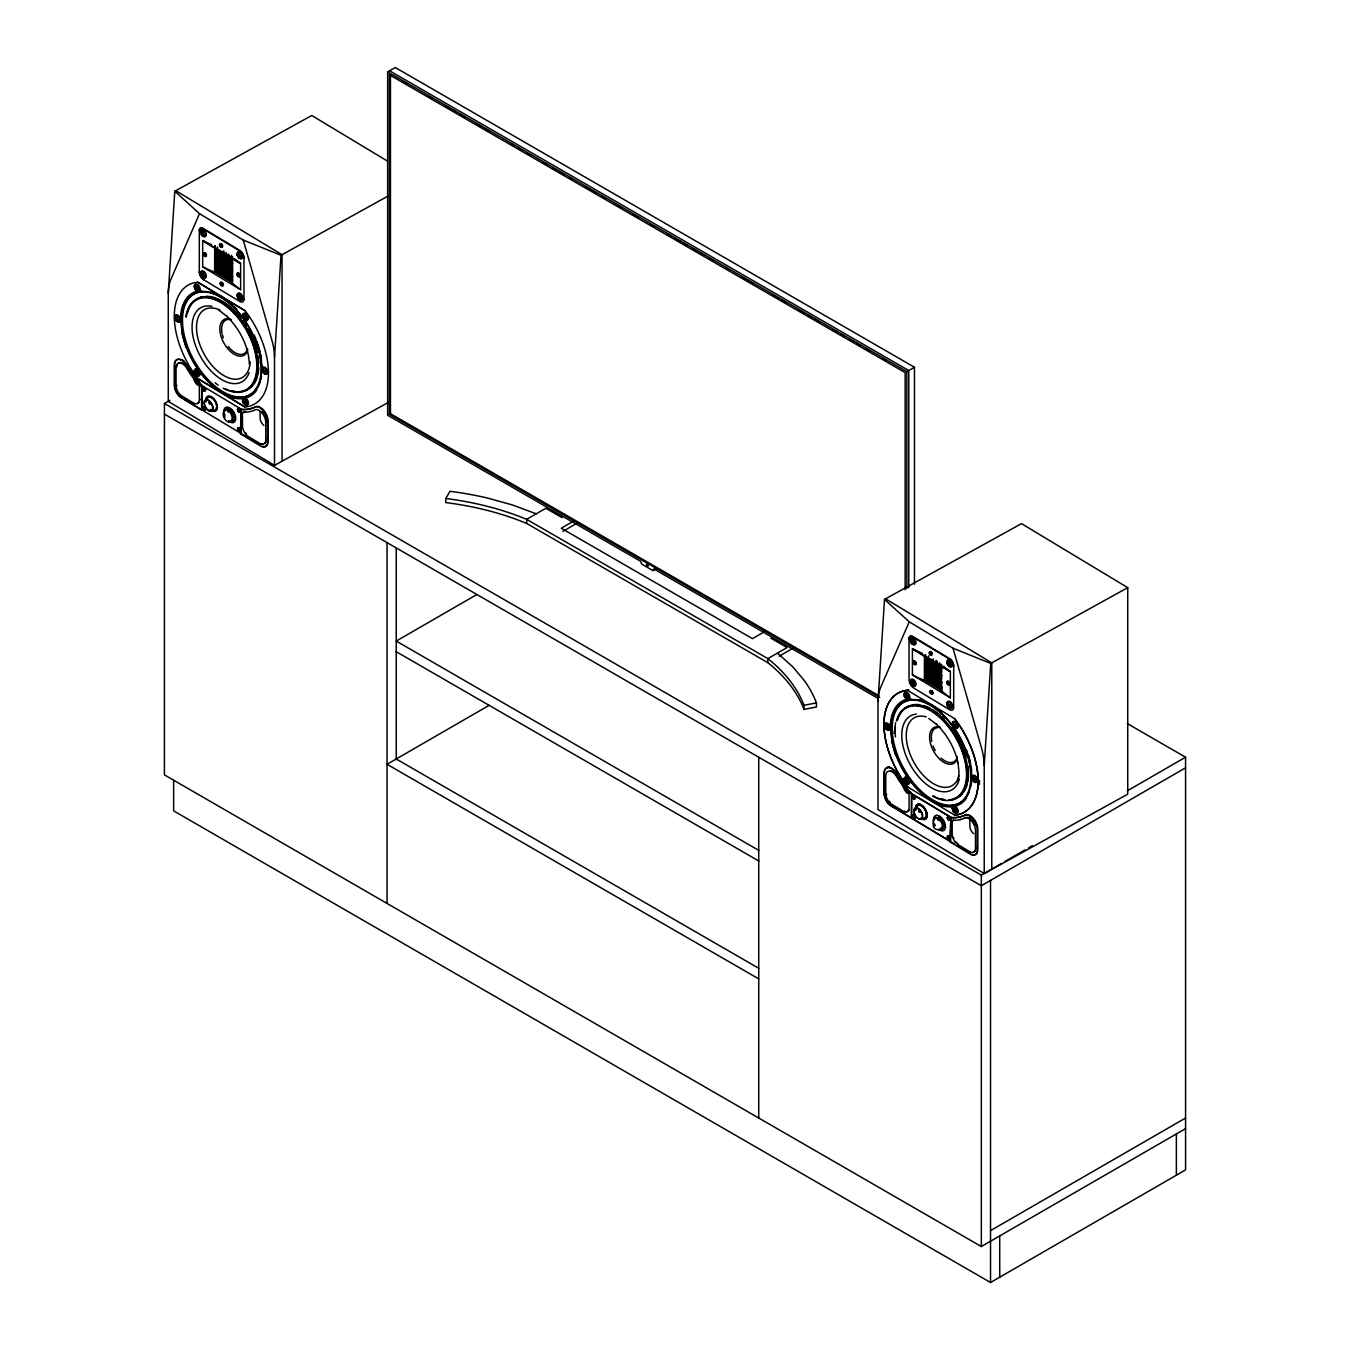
<?xml version="1.0" encoding="UTF-8"?>
<svg xmlns="http://www.w3.org/2000/svg" width="1350" height="1350" viewBox="0 0 1350 1350"><rect width="100%" height="100%" fill="white"/><g stroke="black" fill="none" stroke-linecap="round" stroke-linejoin="round"><path stroke-width="1.5" d="M220.809 284.698L222.463 284.833L220.489 284.124M221.13 285.221L222.362 285.171M239.574 428.777L239.929 430.228L238.545 429.806M930.538 692.837L932.108 693.326L931.348 691.875M930.859 693.377L932.108 693.326M948.274 837.962L949.32 838.536M176.31 319.764A3.797 2.143 61.1 0 1 175.5 317.976L175.686 317.081C174.234 317.756 176.023 321.469 177.339 320.726L177.525 319.309L176.512 319.882M237.313 254.694L238.224 255.386L238.393 253.547L239.709 253.446L238.899 255.673L241.194 255.673L240.637 256.871L239.001 256.534L240.199 257.614L238.866 257.698L237.414 255.521L237.954 254.289L239.254 254.846L239.068 253.176M887.355 726.756L888.654 727.785L886.359 727.312L887.355 726.756L886.916 724.849L886.714 726.249C883.507 724.612 885.026 728.916 887.068 728.882L885.752 728.747M949.252 666.124C946.755 663.542 946.823 663.373 948.797 661.331L951.024 664.656L948.729 664.673L949.252 666.124L949.438 661.601M195.041 286.082C196.526 284.192 193.084 290.132 198.079 287.314L198.399 288.191L196.273 288.849L197.927 290.014L197.269 288.276L196.239 288.849M195.615 286.116L195.936 287.955L197.741 288.562M195.041 370.913C196.914 368.904 192.628 375.553 196.695 373.14L197.927 374.827M195.615 370.862L195.936 372.769L198.399 373.005L198.079 372.144L195.345 372.836M238.157 297.017L238.528 294.722L239.186 296.477C235.558 297.118 239.034 298.991 241.211 297.202L240.891 296.325L238.714 297L238.427 295.043L239.743 296.426M262.727 369.208C264.296 367.132 260.719 373.224 265.748 370.373L266.085 371.233L263.942 371.891L265.596 373.056L264.954 371.317L263.925 371.891M263.301 369.174L263.604 370.997L265.41 371.604M906.019 693.816L905.664 696.111L906.677 695.554C904.129 691.538 903.589 699.486 907.656 698.169L906.998 696.431L905.968 696.988L906.981 698.541M906.002 781.819L908.128 781.161L906.677 780.384C905.462 775.626 902.745 784.063 906.424 781.296L907.656 782.983M907.47 781.532L905.664 780.924L906.019 778.646M948.223 706.067C950.451 709.155 948.308 706.337 949.809 705.442L950.467 707.197L949.236 705.493L947.447 705.983L948.257 702.877M948.442 705.139L950.619 704.481L950.94 705.358L948.459 705.122L948.814 702.827M973.131 776.908L973.789 778.646C970.549 781.701 973.367 773.786 974.346 778.612L975.814 779.389C972.422 780.148 975.696 782.747 972.489 780.047M975.139 779.76L973.333 779.153L973.688 776.874M910.98 682.29A3.814 2.16 61.1 0 0 911.807 684.079L913.022 683.572L912.161 685.378L912.009 684.163L913.646 684.939L914.406 683.859L912.111 683.421L912.634 680.923L911.436 682.898L910.491 681.733L912.448 682.358L911.436 682.931M215.308 246.578L215.528 251.438L231.896 261.006L215.814 250.273M215.848 253.108L216.219 257.884L232.116 267.469L215.646 258.289L215.409 253.294L231.964 263.79M215.848 259.858L216.219 264.651L232.116 274.219L215.646 265.039L215.409 260.044L231.964 270.54M232.588 280.733L231.474 281.323L215.595 271.755L215.241 266.912L231.964 277.307M924.902 661.821L941.625 671.591M924.902 668.571L941.625 678.358M924.902 675.337L941.625 685.108M388.598 402.283L274.506 465.396L168.261 401.372L168.261 293.254L174.791 191.244L311.766 115.476L387.399 161.055M274.506 465.396L274.506 357.261L281.019 255.268L388.598 195.767M877.989 701.392L884.52 599.4L1021.494 523.631L1127.739 587.655L1127.739 794.171L984.234 873.534L877.989 809.528L877.989 701.392A53.308 30.105 61.1 0 1 880.723 687.234L909.242 621.827L884.52 599.4M984.234 873.534L984.234 765.416L990.748 663.424L1127.739 587.655M201.42 273.206L203.107 276.868C201.791 277.611 199.935 273.915 201.42 273.206L202.382 275.265L204.677 275.704L202.348 275.282M202.432 277.239L202.281 276.007L204.002 276.075M912.161 685.378L910.491 681.733M933.356 822.369L934.284 819.028L935.82 818.117A6.092 3.054 56 0 1 940.123 820.716C948.173 829.676 931.044 834.266 933.356 822.369A7.223 4.084 61.1 0 1 937.305 817.476A7.223 4.084 61.1 0 1 943.161 826.301A7.223 4.084 61.1 0 1 938.183 829.71M178.166 320.709L178.926 319.629L178.166 320.709L176.529 319.899L176.664 321.098M888.654 727.785L887.996 728.139M201.572 233.921L202.23 235.626L203.243 233.938L204.508 235.119L202.23 234.529L202.601 233.364C199.631 235.339 201.859 229.466 200.694 232.622M239.929 410.181L238.866 409.387L239.625 410.366M912.111 642.009L914.406 642.6C911.773 643.798 912.87 640.204 911.233 639.681C909.664 640.339 911.301 644.136 912.634 643.393L912.971 642.094L914.237 643.258L911.959 642.667L911.959 643.764M949.607 838.958A1.772 0.996 61.1 0 1 948.409 837.877L947.953 836.882M894.206 733.337L895.59 722.672M957.994 781.009L959.023 772.386L957.994 762.531M202.669 274.185L202.905 272.767L201.707 274.776L200.779 273.628M203.918 276.801L204.677 275.704M910.389 682.442L911.149 681.362M911.52 684.889L912.364 683.083L911.064 682.071M912.448 682.358L912.634 680.923M913.106 682.864L913.292 681.413M176.023 320.591L176.884 318.802M175.854 319.376L177.626 318.617L177.188 316.693L176.631 319.174L178.268 320.001M949.354 818.505L948.308 817.459L949.674 818.336M215.848 266.625L216.287 271.434M886.359 727.312L887.558 725.355M203.833 235.474L204.508 235.119M238.275 429.3L239.558 429.216M949.354 838.553L948.679 836.865M201.707 274.742L202.905 272.767M204.002 234.832L202.399 233.854L203.107 231.407L201.741 233.28L200.846 231.913M910.406 640.71L911.233 639.681M911.334 643.191L912.33 641.503L911.064 640.339M912.499 640.862L912.836 639.546L913.478 640.136L911.469 641.419L910.575 640.052M221.451 283.905L220.776 283.281L221.788 284.209M238.579 430.194L238.461 428.861M239.288 428.507L239.051 429.418M930.504 691.436L931.365 691.369M948.594 838.603L948.173 837.27M175.044 317.503L175.956 318.651L177.188 316.693M885.684 726.789L886.916 724.849M949.438 838.249L949.303 836.933A1.772 0.996 61.1 0 1 949.118 839.43A1.772 0.996 61.1 0 1 947.278 837.067A1.772 0.996 61.1 0 1 949.252 836.848A1.772 0.996 61.1 0 1 949.252 839.362A1.772 0.996 61.1 0 1 947.396 837A1.772 0.996 61.1 0 1 949.118 836.916M931.838 693.174L930.42 691.774M930.538 692.229L930.504 692.196A2.008 1.131 61.1 0 1 930.319 691.791L930.842 691.892M201.757 233.246L203.107 231.407M911.486 641.402L912.836 639.546M930.639 692.331L931.702 691.673M174.791 191.244L199.513 213.688L170.994 279.096A53.308 30.105 61.1 0 0 168.261 293.254M177.829 317.199L175.956 318.668M232.301 420.407L232.74 419.445M942.03 828.562L942.469 827.584M221.434 284.04L222.109 285.019M648 565.819L647.258 566.274L647.798 564.857M777.465 653.079L792.804 666.849L804.448 680.771A230.648 133.161 0 0 1 816.463 702.894L816.463 706.978L804.026 709.391C796.821 690.711 783.405 675.067 767.88 662.698L526.652 523.429C500.85 512.679 473.462 506.132 445.787 502.554L445.787 498.471L449.955 491.299A230.648 133.161 0 0 1 488.278 498.234L512.376 504.951L536.237 513.81M941.625 669.161L924.902 658.851M941.625 675.911L924.902 665.533M941.625 682.678L924.902 672.283M941.625 689.428L924.902 679.033M221.096 272.447L218.852 272.97L219.847 271.704L221.096 272.447L220.101 273.729L223.611 273.949L222.598 275.231L224.859 274.708L226.108 275.468L225.096 276.733L228.606 276.969L227.593 278.252L229.854 277.729L229.854 256.686M223.611 273.949L221.349 274.489L222.345 273.206M226.108 252.315L226.108 275.468L223.847 275.991L224.859 274.708M228.606 253.817L228.606 276.969L226.344 277.493L227.357 276.21L227.357 255.167M229.854 277.729L228.842 278.994L228.842 255.859M231.103 278.471L230.091 279.754L230.091 256.601M933.576 660.994L933.576 684.129L934.588 682.864L932.091 681.345L929.829 681.885L930.842 680.602L929.576 679.843L927.332 680.366L928.327 679.101L927.079 678.341L926.016 679.59L928.327 679.101M930.842 680.602L928.581 681.126L929.576 679.843M933.339 658.952L933.339 682.104L931.078 682.627L932.091 681.345L932.091 660.302M934.588 661.821L934.588 682.864L932.327 683.387L933.339 682.104M935.837 683.606L934.824 684.889L934.824 661.736M938.334 685.125L937.322 686.391L937.322 661.146M941.068 665.499L941.068 688.652L942.081 687.386L938.571 687.15L939.583 685.867M942.081 687.386L939.819 687.909L940.832 686.627M914.591 798.137L913.511 796.196L913.106 797.445M204.863 388.969C201.623 389.407 206.061 389.728 203.546 388.581M204.863 408.173L203.344 408.797L204.643 407.784M913.191 797.411L914.389 796.719M913.106 816.666C914.591 815.046 914.389 818.724 914.254 816.514M243.067 317.587L246.054 315.9L245.582 317.25L243.523 318.431L243.067 317.604L246.054 315.9M243.54 318.414L246.51 318.904L245.582 317.25L246.51 316.727M246.51 401.541L243.523 403.245L244.654 401.524L243.726 399.87L244.198 402.874L246.51 403.734L246.054 400.714L244.114 401.794L243.54 400.039M243.54 403.245L246.51 403.734M955.327 725.406C950.856 727.616 953.589 724.68 955.783 724.039L956.256 724.866C954.653 731.092 950.687 721.001 954.551 724.731M953.269 726.57L954.855 725.676M952.813 810.574L955.783 808.869L955.327 810.219L953.252 811.401L952.796 810.574L955.783 808.869M953.269 811.401L954.855 810.489L955.783 812.143L956.256 809.696M245.531 317.267L244.198 318.06L243.54 315.225M245.379 319.545L245.059 317.537L246.51 318.904M203.259 388.395L204.221 388.834L203.782 388.058M204.069 409.252L203.479 407.481M245.379 404.376L244.586 402.637L245.531 402.081M913.241 816.581L913.275 815.94M956.256 811.873L954.653 812.092L952.796 808.38L954.028 809.848L953.927 807.739L954.855 809.392M955.108 812.514L954.315 810.793L955.26 810.236M877.736 698.203L653.873 568.958L652.928 570.561L641.587 564.013L640.642 561.313L387.652 415.26L387.652 71.888L395.246 67.5L914.456 367.267L914.456 584.229M879.626 697.342L389.391 414.298L389.391 74.824L390.454 74.216L390.454 413.691L878.867 695.672M1185.57 1128.634L981.332 1246.539L164.43 774.9L164.43 403.481L169.914 400.326M204.863 389.998L204.441 389.222M203.512 408.426L203.546 407.784M204.863 409.202L204.441 408.426M243.067 402.418L246.054 400.714M239.051 410.991L240.013 410.586M389.391 414.298L390.454 413.691M573.21 521.336L561.246 528.238L752.456 638.651L764.421 631.733M562.95 531.343L576.619 523.446M476.432 594.776L396.225 641.081L758.818 850.416M387.652 71.888L906.862 371.638L914.456 367.267M652.928 570.561L655.779 568.941L654.817 569.464M489.189 705.308L387.045 764.286L758.734 978.885M779.22 656.151L793.311 648.017M953.471 723.195L952.796 723.566M955.783 727.329L955.108 727.701M913.511 796.196L913.95 796.972M914.591 816.328L912.988 816.733L914.389 815.94L913.511 816.952L914.591 817.358M948.78 819.146L949.742 818.741M164.43 403.481L981.332 875.121L1001.396 863.544M1005.041 861.435L1025.106 849.859M1028.751 847.749L1032.396 845.64M1127.216 790.898L1185.57 757.215L1185.57 1169.893L990.529 1282.5L173.627 810.861L173.627 779.912M1185.57 767.829L981.332 885.735L164.43 414.096M990.529 1230.626L1185.57 1118.019M913.68 797.631L914.591 797.108M955.513 725.271L955.108 724.41M238.882 409.134C237.161 409.506 239.692 412.476 239.422 410.417M949.303 819.366L949.151 818.556M202.382 233.854L203.411 233.297M203.243 233.938L201.589 235.035M220.607 244.316C221.164 246.476 220.185 244.721 220.657 245.261M203.951 254.846L204.356 253.564C205.791 253.868 204.255 257.631 204.981 254.914L203.681 255.133L204.778 254.475M219.763 245.531L221.181 246.645L221.738 245.649M203.85 253.8L205.335 254.306M219.881 245.97L221.569 245.194M201.606 275.501L202.635 274.927M237.414 255.521L239.355 255.673L239.541 257.327M238.224 255.403L239.254 254.846M202.264 275.991L204.593 276.429M238.882 255.69L239.895 255.116M238.326 256.23L239.355 255.673M238.967 256.517L241.296 256.5M202.686 266.726A81.776 47.216 0 0 0 214.684 272.109L231.812 282.437A81.776 47.216 0 0 0 240.621 289.592L240.621 263.723L202.686 240.857L202.686 266.861L240.621 289.71M197.927 290.014L196.695 288.326L194.906 288.799L194.569 287.921L196.374 287.449L195.716 285.711M194.889 288.782L196.695 288.326M196.813 287.871L198.079 287.314M195.682 288.9L197.353 290.064M220.776 283.281L221.518 285.238M238.039 273.864L237.566 275.164L238.039 273.864L239.22 275.062L238.207 274.978M238.241 275.484C239.794 277.408 235.963 275.113 238.191 274.843M239.017 274.607L237.414 274.134A2.008 1.131 61.1 0 0 239.625 276.649A2.008 1.131 61.1 0 0 239.338 273.645A2.008 1.131 61.1 0 0 237.414 274.202M220.826 285.12L221.704 284.546M237.482 275.653L239.22 275.062M238.461 276.396L238.41 275.417M237.381 296.933L239.186 296.477M237.701 297.81L239.507 297.354L240.739 299.042L240.081 297.304M238.731 296.966L240.317 296.511M239.676 296.814L240.891 296.325M240.739 299.042L239.068 297.877L241.211 297.202M238.494 297.928L240.165 299.093M243.067 315.411L244.198 314.769L245.126 316.423M194.569 372.735L196.374 372.279L195.716 370.541M194.889 373.596L196.695 373.14M196.813 372.684L198.079 372.144M195.682 373.714L197.353 374.878M201.994 409.489L201.994 385.223M264.938 373.427L262.592 371.841L262.913 370.592A3.797 2.143 61.1 0 0 263.874 372.431M262.575 371.824L264.381 371.368L264.364 373.477M264.499 370.913L265.748 370.373M263.351 371.942L264.381 371.368M243.067 400.224L244.198 399.6L245.126 401.254M238.224 410.332L239.119 410.332M240.452 409.59A75.161 42.458 61.1 0 0 255.69 406.772A10.986 6.21 61.1 0 1 263.469 411.092A10.986 6.21 61.1 0 1 267.452 421.386L267.452 442.024A10.041 5.67 61.1 0 1 261.546 446.58L240.452 433.873L241.11 409.236A75.161 42.458 61.1 0 0 256.348 406.418A10.986 6.21 61.1 0 1 264.111 410.721A10.986 6.21 61.1 0 1 268.11 421.014L268.11 441.669A10.041 5.67 61.1 0 1 262.187 446.209M911.301 642.077L912.33 641.503M911.942 642.667L912.971 642.094M930.69 653.383L930.353 652.472C928.344 653.4 933.525 654.227 930.15 653.687M914.321 663.322L913.326 663.053L914.085 661.702L915.266 662.917L914.355 664.099M929.897 654.159L930.353 652.472M929.61 654.109L930.623 654.666M913.68 663.002L915.064 662.462M931.298 653.333L930.319 654.683M915.266 662.917L914.861 664.065L913.376 663.053M947.025 662.799L948.983 662.985L948.797 661.331M947.109 663.643L949.084 663.812L949.927 665.752M911.334 683.64L913.427 682.594M947.953 663.559L948.983 662.985M948.611 663.829L949.641 663.272M948.054 664.386L949.084 663.812M948.696 664.673L950.94 663.812M950.349 697.866L912.414 674.882A81.776 47.216 0 0 0 924.412 680.265L941.541 690.592A81.776 47.216 0 0 0 950.349 697.748L950.349 671.861L912.414 649.013L912.414 675M907.706 786.864L907.419 786.746A68.141 38.492 61.1 0 1 907.419 690.39L908.786 689.648M904.298 696.06L904.618 696.938M905.074 696.178L906.103 695.604L905.445 693.866M905.664 696.111L908.128 696.33L906.002 697.005M905.394 697.039L906.424 696.465L907.656 698.169M947.143 682.358A2.008 1.131 61.1 0 1 949.067 681.801A2.008 1.131 61.1 0 1 949.354 684.788A2.008 1.131 61.1 0 1 947.143 682.358L947.767 682.003C949.252 682.779 945.861 684.383 948.949 683.218M947.987 683.623C950.518 684.619 944.477 683.522 948.746 682.763M947.211 683.809L948.122 683.454M930.555 693.276L931.433 692.702M884.655 726.317L886.612 726.958L885.583 727.532M886.241 728.038L888.553 728.477M947.109 705.088L948.915 704.616L947.886 705.189M947.43 705.966L949.236 705.493M949.354 705.038L950.619 704.481M949.219 707.619L950.467 707.197M952.796 725.743L954.855 724.579M904.298 780.891L906.103 780.418L905.445 778.68M905.074 780.992L906.103 780.418M904.618 781.751L906.424 781.296M905.647 780.941L906.677 780.384M906.542 780.84L907.808 780.283M905.411 781.869L907.082 783.034M911.722 817.644L911.722 793.361A75.161 42.458 61.1 0 1 910.339 791.775M972.759 779.22L973.789 778.646M973.654 780.047L974.683 779.473L975.341 781.211L971.983 779.102M973.316 779.169L974.346 778.612M974.228 779.068L975.493 778.511M973.08 780.081L974.109 779.524M974.092 781.633L975.341 781.211M952.796 808.38L953.927 807.739M948.915 817.374L947.869 818.083L948.847 818.471M950.181 817.746A75.161 42.458 61.1 0 0 965.419 814.928A10.986 6.21 61.1 0 1 973.198 819.231A10.986 6.21 61.1 0 1 977.181 829.524L977.181 850.179A10.041 5.67 61.1 0 1 971.274 854.719L950.181 842.012L950.839 817.374A75.161 42.458 61.1 0 0 966.077 814.573A10.986 6.21 61.1 0 1 973.839 818.876A10.986 6.21 61.1 0 1 977.839 829.17L977.839 849.825A10.041 5.67 61.1 0 1 971.916 854.364M950.181 842.012L950.839 817.374M913.478 816.446L913.292 815.535M914.119 662.867L914.085 661.702M230.901 421.841L232.014 421.47A6.868 4.59 72.1 0 0 232.959 420.66M940.629 829.98L941.76 829.609A6.868 4.59 72.1 0 0 942.705 828.816M204.356 253.564L204.744 256.078M204.171 255.302L205.403 255.825M239.085 276.126L237.583 274.961M947.767 682.003L947.059 683.353M913.461 661.989L914.085 662.884M240.469 297.591L240.216 296.696M907.403 696.718L907.132 695.841M950.198 705.746L948.814 706.016M197.674 373.393L196.273 373.68M219.847 271.704L217.603 272.227L217.603 246.966M445.787 498.471C473.462 502.048 500.85 508.596 526.652 519.345L767.88 658.614C783.405 670.984 796.821 686.627 804.026 705.308L816.463 702.894M949.809 705.442L950.94 705.358M906.998 696.431L908.128 696.33M906.998 781.245L908.128 781.161M974.683 779.473L975.814 779.389M197.691 282.234L244.957 310.584A68.141 38.492 61.1 0 1 244.957 406.941L197.691 378.608M907.588 786.932L954.686 815.096A68.141 38.492 61.1 0 0 954.686 718.723L954.399 718.622M949.556 664.082L951.024 664.656M926.016 661.146L925.897 665.989L941.844 675.608M926.016 667.913L925.897 672.739L941.844 682.374M926.016 674.663L925.965 679.556L926.083 656.471M887.811 728.831L886.258 728.055L886.393 729.253M199.513 213.688L243.253 240.047L281.019 255.268M909.242 621.827L952.982 648.202L990.748 663.424M210.803 291.566L221.383 296.308L231.964 304.324M920.531 699.722L931.112 704.447L941.692 712.479M389.559 70.791L908.769 370.558L908.769 587.52M403.211 81.574L406.856 83.683M428.726 96.306L432.371 98.415M445.129 105.772L456.064 112.084M459.709 114.193L465.176 117.349M476.111 123.66L481.579 126.816M485.224 128.925L488.869 131.034M510.739 143.657L514.384 145.749M518.029 147.859L521.674 149.968M527.141 153.124L530.786 155.233M543.544 162.591L547.189 164.7M552.656 167.856L556.301 169.965M559.946 172.057L563.591 174.167M569.059 177.322L572.704 179.432M585.461 186.789L596.396 193.101M601.864 196.256L605.509 198.366M616.444 204.677L621.911 207.832M632.846 214.144L638.314 217.299M651.071 224.674L654.716 226.766M667.474 234.141L671.119 236.25M674.764 238.343L680.231 241.498M683.876 243.608L687.521 245.717M692.989 248.872L696.634 250.982M700.279 253.074L703.924 255.184M709.391 258.339L713.036 260.449M725.794 267.806L729.439 269.916M742.196 277.273L753.131 283.584M773.179 295.161L778.646 298.316M782.291 300.426L785.936 302.535M798.694 309.892L804.144 313.048M807.789 315.157L811.434 317.267M815.079 319.359L820.547 322.515M833.304 329.889L836.949 331.999M840.594 334.091L844.239 336.201M849.707 339.356L853.352 341.466M856.997 343.558L860.642 345.668M866.109 348.823L869.754 350.933M882.512 358.29L886.157 360.399M389.391 74.824L905.141 372.6L905.141 589.781M1127.216 723.533L1185.57 757.215M562.106 517.674L545.839 508.275L526.652 519.345L526.652 523.429M770.783 638.145L787.067 647.544L767.88 658.614L767.88 662.698M396.225 651.696L758.818 861.013M396.225 758.987L758.818 968.321M885.533 598.826L991.778 662.85L991.778 869.366M175.804 190.688L282.049 254.711L282.049 461.227M941.844 668.858L925.897 659.222L925.543 654.716M927.771 662.209L940.089 669.617M927.771 668.959L940.089 676.384M927.771 675.726L940.089 683.134M924.834 678.864L941.844 689.124M216.287 253.007L232.116 262.541M216.287 259.757L232.116 269.291M216.287 266.507L232.116 276.041M215.106 270.709L232.588 281.256L232.605 256.686M907.588 690.407L954.517 718.554M243.979 299.227L243.979 257.799A5.889 3.324 61.1 0 0 239.929 250.509L202.838 228.184A5.13 2.902 61.1 0 0 199.328 230.259L199.311 271.603A6.75 3.814 61.1 0 0 203.985 279.923L239.929 301.573A5.889 3.324 61.1 0 0 243.962 299.177M950.67 817.324L911.301 793.597A75.161 42.458 61.1 0 1 896.113 772.403A10.986 6.21 61.1 0 0 888.334 767.34A10.986 6.21 61.1 0 0 884.351 772.841L884.351 793.479A10.041 5.67 61.1 0 0 890.257 805.157L954.349 843.784M244.789 406.924L197.809 378.54A68.141 38.492 61.1 0 1 197.809 282.184L244.823 310.652M260.432 445.163L180.529 397.001A10.041 5.67 61.1 0 1 174.623 385.341L174.623 364.686A10.986 6.21 61.1 0 1 178.605 359.184A10.986 6.21 61.1 0 1 186.384 364.264A75.161 42.458 61.1 0 0 201.606 385.425L241.076 409.101M957.859 845.893L970.161 853.301M201.352 409.843L180.259 397.153A10.041 5.67 61.1 0 1 174.352 385.476L174.352 364.821A10.986 6.21 61.1 0 1 178.335 359.336A10.986 6.21 61.1 0 1 186.114 364.399A75.161 42.458 61.1 0 0 201.352 385.577M928.8 718.504L936.63 724.427M219.071 310.348L226.884 316.271M885.414 725.237L886.714 726.249M973.603 833.608L973.147 833.22A6.531 3.679 61.1 0 1 969.857 826.723L969.823 817.83M907.2 793.142L906.744 792.737A6.531 3.679 61.1 0 1 903.454 786.257L903.42 785.548M232.183 262.575L232.605 263.436M232.183 269.325L232.605 270.186M232.183 276.092L232.605 276.952M263.874 425.452L263.419 425.064A6.531 3.679 61.1 0 1 260.128 418.584L260.094 411.733M197.471 384.986L197.016 384.598A6.531 3.679 61.1 0 1 193.809 378.793M931.247 693.377L930.217 692.263M202.905 235.254L202.23 235.626M647.511 564.233L648.236 565.734M647.646 564.638L646.566 563.979L646.717 565.464M936.276 724.089C947.16 734.586 954.787 748.237 958.095 763.003M226.547 315.934C239.726 328.894 248.923 346.764 249.294 364.247M914.625 664.014L913.68 662.85M913.174 797.175L913.191 797.226A1.772 0.996 61.1 0 0 914.878 798.677A1.772 0.996 61.1 0 0 915.334 796.972M972.979 779.608L972.641 778.748A3.797 2.143 61.1 0 1 974.683 775.457A3.797 2.143 61.1 0 1 977.383 781.228A3.797 2.143 61.1 0 1 973.063 779.76M904.956 780.519L905.293 781.38M263.402 368.769L264.043 370.507M262.913 370.592L263.25 371.452M195.227 287.55L195.564 288.411M195.227 372.364L195.564 373.224M947.767 704.717L948.105 705.594M238.039 296.578L238.376 297.439M966.516 749.925L970.616 764.016L972 777.347M891.624 741.403L895.708 755.494M256.787 341.769L260.871 355.877L262.271 369.191M181.896 333.248L185.979 347.355M952.982 648.202L981.501 747.984A53.308 30.105 61.1 0 1 984.234 765.416M243.253 240.047L271.772 339.829A53.308 30.105 61.1 0 1 274.506 357.261M1176.373 1133.933L1176.373 1175.209M999.726 1235.925L999.726 1277.201M990.529 880.419L990.529 1282.5M981.332 875.121L981.332 1246.539M941.541 664.335L941.541 690.592M939.819 662.648L939.819 687.909M938.571 663.998L938.571 687.15M936.073 660.386L936.073 685.648M932.327 660.234L932.327 683.387M931.078 659.475L931.078 682.627M929.829 658.733L929.829 681.885M928.581 655.864L928.581 681.126M927.332 657.231L927.332 680.366M924.902 655.071L924.733 680.096M924.412 656.033L924.412 680.265M911.301 817.948L911.436 793.53L950.805 817.256L950.67 841.674L890.004 805.292A10.041 5.67 61.1 0 1 884.081 793.631L884.081 772.976A10.986 6.21 61.1 0 1 888.064 767.492A10.986 6.21 61.1 0 1 895.843 772.554A75.161 42.458 61.1 0 0 911.081 793.733M906.862 371.638L906.862 588.617M804.026 705.308L804.026 709.391M758.734 757.215L758.734 1118.019M396.225 547.796L396.225 759.679M387.045 542.616L387.045 903.42M240.941 409.185L240.941 433.519M231.964 257.04L232.132 282.268M231.812 256.179L231.812 282.437M231.339 255.251L231.339 280.513M227.593 255.099L227.593 278.252M226.344 254.34L226.344 277.493M225.096 253.597L225.096 276.733M223.847 250.729L223.847 275.991M222.598 252.079L222.598 275.231M221.349 251.336L221.349 274.489M220.101 250.577L220.101 273.729M218.852 249.834L218.852 272.97M216.354 248.316L216.354 271.468M215.004 245.683L215.004 271.941M214.684 245.869L214.684 272.109M201.69 385.374L201.572 409.793M186.283 317.081A51.3 28.974 61.1 0 1 221.957 303.261A51.3 28.974 61.1 0 1 256.567 360.889A51.3 28.974 61.1 0 1 230.529 390.757M228.724 390.184A51.3 28.974 61.1 0 1 225.045 388.648M249.109 372.617A42.39 23.946 61.1 0 1 200.61 356.738A42.39 23.946 61.1 0 1 211.916 306.315M250.206 361.817A38.863 21.954 61.1 0 1 223.391 375.317A38.863 21.954 61.1 0 1 196.56 329.484A38.863 21.954 61.1 0 1 219.881 310.011M247.708 349.988A20.486 11.576 61.1 0 1 228.589 349.599A20.486 11.576 61.1 0 1 221.738 321.637L223.948 319.511A20.486 11.576 61.1 0 1 230.344 319.022M247.573 348.671A19.119 10.8 61.1 0 1 228.201 346.461M223.358 337.837A19.119 10.8 61.1 0 1 222.379 334.783M222.041 333.281A19.119 10.8 61.1 0 1 231.39 319.798M238.629 391.821A51.908 29.329 61.1 0 1 231.609 390.774M187.633 312.356A51.908 29.329 61.1 0 1 244.181 323.781A51.908 29.329 61.1 0 1 240.283 391.753M199.209 297.776A51.908 29.329 61.1 0 1 202.956 296.646M206.584 296.308A51.908 29.329 61.1 0 1 240.857 318.026M243.118 321.064A51.908 29.329 61.1 0 1 246.324 325.907M248.299 329.231A51.908 29.329 61.1 0 1 253.311 339.694M254.003 341.449A51.908 29.329 61.1 0 1 257.226 352.097M257.951 355.843A51.908 29.329 61.1 0 1 258.778 363.69M258.761 367.723A51.908 29.329 61.1 0 1 257.58 375.773M257.057 377.578A51.908 29.329 61.1 0 1 254.003 383.839M252.771 385.442A51.908 29.329 61.1 0 1 248.299 389.188M256.787 390.032A59.096 33.379 61.1 0 1 231.964 397.558M180.495 319.916A59.096 33.379 61.1 0 1 200.931 290.452M231.39 410.198A6.716 3.797 61.1 0 1 232.521 411.446L233.499 412.914A6.733 4.489 72.1 0 0 230.394 409.202M256.837 388.547A57.611 32.535 61.1 0 1 194.13 360.501A57.611 32.535 61.1 0 1 202.399 291.482M213.688 293.102A57.611 32.535 61.1 0 1 226.783 300.173M229.736 302.484A57.611 32.535 61.1 0 1 232.639 304.999M234.056 306.349A57.611 32.535 61.1 0 1 236.874 309.218M244.451 318.448A57.611 32.535 61.1 0 1 246.578 321.536M253.935 334.648A57.611 32.535 61.1 0 1 256.163 339.795M256.837 341.499A57.611 32.535 61.1 0 1 259.942 351.371M260.82 355.252A57.611 32.535 61.1 0 1 261.478 359.066M261.562 376.059A57.611 32.535 61.1 0 1 260.82 379.603M260.229 381.594A57.611 32.535 61.1 0 1 257.833 386.994M185.878 316.761A51.908 29.329 61.1 0 1 224.471 304.442A51.908 29.329 61.1 0 1 257.243 367.149A51.908 29.329 61.1 0 1 223.206 388.226M218.211 385.104A51.908 29.329 61.1 0 1 215.089 382.742M203.985 279.939A6.784 3.831 61.1 0 1 199.328 271.552M234.478 258.677A81.776 47.216 0 0 0 240.621 263.334L202.686 240.486A81.776 47.216 0 0 0 208.457 243.337M211.528 244.637A81.776 47.216 0 0 1 209.469 243.776M243.979 258.255A5.872 3.308 61.1 0 0 239.929 251.032L202.838 228.69A5.096 2.886 61.1 0 0 199.311 230.715M262.913 367.622A3.797 2.143 61.1 0 1 266.288 368.398A3.797 2.143 61.1 0 1 267.654 373.073A3.797 2.143 61.1 0 1 264.499 373.123M238.258 255.724A3.814 2.16 61.1 0 1 239.473 251.556A3.814 2.16 61.1 0 1 242.949 256.686A3.814 2.16 61.1 0 1 239.355 257.327M205.149 388.024A1.772 0.996 61.1 0 1 205.149 390.538A1.772 0.996 61.1 0 1 203.31 388.176M203.479 387.534A1.772 0.996 61.1 0 1 204.542 387.45M239.558 430.667A1.772 0.996 61.1 0 1 238.326 428.49M238.494 427.849A1.772 0.996 61.1 0 1 239.558 427.781M240.418 428.726A1.772 0.996 61.1 0 1 240.621 430.582M239.558 411.446A1.772 0.996 61.1 0 1 238.376 409.657M238.494 408.628A1.772 0.996 61.1 0 1 239.558 408.544M240.621 409.911A1.772 0.996 61.1 0 1 240.418 411.548M206.634 400.663A7.223 4.084 61.1 0 1 211.646 397.777A7.223 4.084 61.1 0 1 216.641 406.688A7.223 4.084 61.1 0 1 211.646 409.573M206.314 400.461A7.712 4.354 61.1 0 1 211.646 397.389A7.712 4.354 61.1 0 1 216.979 406.89A7.712 4.354 61.1 0 1 211.646 409.978M205.943 402.098A8.438 4.759 61.1 0 1 211.072 396.546A8.438 4.759 61.1 0 1 217.384 407.818A8.438 4.759 61.1 0 1 210.06 409.455M223.881 411.328A8.589 4.843 61.1 0 1 229.821 407.902A8.589 4.843 61.1 0 1 235.761 418.483A8.589 4.843 61.1 0 1 229.821 421.909M227.323 408.291A7.223 4.084 61.1 0 1 228.538 408.426M229.821 409.016A7.223 4.084 61.1 0 1 232.318 411.311M233.347 412.864A7.223 4.084 61.1 0 1 234.816 417.909M234.647 419.327A7.223 4.084 61.1 0 1 234.141 420.457M224.91 417.707A7.223 4.084 61.1 0 1 225.939 409.05A7.223 4.084 61.1 0 1 233.28 417.049A7.223 4.084 61.1 0 1 228.437 421.571M224.859 415.783A6.868 4.59 72.1 0 1 224.64 414.045M231.863 420.964A6.193 4.151 72.1 0 1 228.555 420.744M239.558 430.988A1.772 0.996 61.1 0 1 238.005 428.541A1.772 0.996 61.1 0 1 239.76 428.406A1.772 0.996 61.1 0 1 240.097 430.954M243.54 401.591A3.797 2.143 61.1 0 1 244.907 397.963A3.797 2.143 61.1 0 1 248.4 402.435A3.797 2.143 61.1 0 1 245.818 404.511M245.126 404.004A3.797 2.143 61.1 0 1 244.502 403.312M175.348 316.305A3.797 2.143 61.1 0 1 178.571 315.698A3.797 2.143 61.1 0 1 180.428 320.827A3.797 2.143 61.1 0 1 176.884 320.524M194.974 286.757A3.797 2.143 61.1 0 1 197.724 284.546A3.797 2.143 61.1 0 1 199.884 290.233A3.797 2.143 61.1 0 1 195.649 288.562M243.203 412.729A3.696 2.092 61.1 0 1 243.337 412.408M243.878 411.868A3.696 2.092 61.1 0 1 244.316 411.733A64.817 36.619 61.1 0 0 245.514 411.767M261.883 411.75A9.484 5.349 61.1 0 1 263.942 414.298M264.786 415.766A9.484 5.349 61.1 0 1 266.389 421.824M262.659 443.947A8.657 4.894 61.1 0 1 261.984 443.812M266.406 439.644A8.657 4.894 61.1 0 1 266.017 441.872M265.376 442.969A8.657 4.894 61.1 0 1 264.954 443.374M246.206 433.671A8.657 4.894 61.1 0 1 245.616 432.861M181.558 359.539A10.986 6.21 61.1 0 1 184.275 361.294M200.61 383.619A75.161 42.458 61.1 0 1 197.876 380.329M195.227 376.92A75.161 42.458 61.1 0 1 193.928 375.148M192.679 373.359A75.161 42.458 61.1 0 1 191.43 371.554M199.091 384.277A3.696 2.092 61.1 0 0 198.787 383.856A64.817 36.619 61.1 0 1 193.033 376.532M199.682 385.459A3.696 2.092 61.1 0 1 199.986 386.657M190.873 373.427A64.817 36.619 61.1 0 1 187.819 368.601M176.715 367.318A9.484 5.349 61.1 0 1 177.12 364.854M178.318 363.218A9.484 5.349 61.1 0 1 180.141 362.576M181.221 362.677A9.484 5.349 61.1 0 1 182.368 363.066M183.532 363.707A9.484 5.349 61.1 0 1 185.828 365.681M176.749 385.999A8.657 4.894 61.1 0 1 176.715 385.138M198.045 403.211A8.657 4.894 61.1 0 1 197.505 403.414M199.986 399.178A8.657 4.894 61.1 0 1 199.952 399.988M198.973 402.502A8.657 4.894 61.1 0 1 198.534 402.907M194.974 371.587A3.797 2.143 61.1 0 1 197.269 369.09A3.797 2.143 61.1 0 1 200.121 374.152A3.797 2.143 61.1 0 1 196.83 374.895M196.189 374.203A3.797 2.143 61.1 0 1 195.649 373.376M220.556 283.196A2.008 1.131 61.1 0 1 220.59 282.791M220.961 282.268A2.008 1.131 61.1 0 1 221.94 282.386M222.294 282.656A2.008 1.131 61.1 0 1 222.919 285.778M221.957 247.118A2.008 1.131 61.1 0 1 221.265 246.915M221.265 243.641A2.008 1.131 61.1 0 1 221.957 244.282M222.463 245.177A2.008 1.131 61.1 0 1 222.463 246.814M243.54 316.777A3.797 2.143 61.1 0 1 245.582 313.369A3.797 2.143 61.1 0 1 248.282 319.14A3.797 2.143 61.1 0 1 243.962 317.672M201.589 275.062A3.814 2.16 61.1 0 1 203.124 271.063A3.814 2.16 61.1 0 1 206.263 276.683A3.814 2.16 61.1 0 1 202.078 275.923M943.785 799.689A51.3 28.974 61.1 0 1 940.258 798.913M938.452 798.339A51.3 28.974 61.1 0 1 932.918 795.859M897.311 719.651A51.3 28.974 61.1 0 1 953.404 733.826A51.3 28.974 61.1 0 1 948.814 799.875M959.394 778.95A42.39 23.946 61.1 0 1 913.224 769.618A42.39 23.946 61.1 0 1 916.414 714.099M959.074 775.592A38.863 21.954 61.1 0 1 914.102 762.716A38.863 21.954 61.1 0 1 926.151 716.884M957.437 758.126A20.486 11.576 61.1 0 1 938.317 757.738A20.486 11.576 61.1 0 1 931.466 729.793L933.677 727.667A20.486 11.576 61.1 0 1 940.073 727.178M954.568 718.791A68.141 38.492 61.1 0 1 954.568 815.164M957.319 756.827A19.119 10.8 61.1 0 1 941.119 758.092M935.196 750.482A19.119 10.8 61.1 0 1 933.086 745.993M931.77 741.437A19.119 10.8 61.1 0 1 937.929 727.583M979.493 780.435A68.141 38.492 61.1 0 1 979.358 784.485M944.916 799.706A51.908 29.329 61.1 0 1 941.338 798.913M897.362 720.495A51.908 29.329 61.1 0 1 953.91 731.919A51.908 29.329 61.1 0 1 950.012 799.909M914.676 704.531A51.908 29.329 61.1 0 1 919.755 704.734M923.332 705.51A51.908 29.329 61.1 0 1 930.757 708.598M932.631 709.678A51.908 29.329 61.1 0 1 940.41 715.365M941.929 716.715A51.908 29.329 61.1 0 1 944.477 719.196M951.733 727.667A51.908 29.329 61.1 0 1 963.039 747.849M963.731 749.604A51.908 29.329 61.1 0 1 966.06 756.726M968.001 765.99A51.908 29.329 61.1 0 1 967.748 782.055M967.309 783.928A51.908 29.329 61.1 0 1 963.731 791.994M962.499 793.597A51.908 29.329 61.1 0 1 958.028 797.327M966.516 798.171A59.096 33.379 61.1 0 1 941.692 805.697M890.224 728.072A59.096 33.379 61.1 0 1 910.676 698.591M938.706 816.902A6.716 3.797 61.1 0 1 942.249 819.585A6.733 4.489 72.1 0 0 938.874 816.834M965.486 798.137A57.611 32.535 61.1 0 1 903.876 768.656A57.611 32.535 61.1 0 1 910.356 699.84M915.84 699.638A57.611 32.535 61.1 0 1 921.729 700.717M926.842 702.608A57.611 32.535 61.1 0 1 930.319 704.346M932.057 705.341A57.611 32.535 61.1 0 1 936.512 708.311M968.574 755.578A57.611 32.535 61.1 0 1 970.144 761.467M971.207 767.222A57.611 32.535 61.1 0 1 971.662 770.985M971.561 782.325A57.611 32.535 61.1 0 1 970.954 786.021M969.266 791.657A57.611 32.535 61.1 0 1 966.566 796.702M896.383 721.035A51.908 29.329 61.1 0 1 936.698 714.437A51.908 29.329 61.1 0 1 966.938 776.756A51.908 29.329 61.1 0 1 932.934 796.365M895.472 736.999A51.908 29.329 61.1 0 1 895.354 726.975M944.933 667.423A81.776 47.216 0 0 0 950.349 671.49L912.414 648.624A81.776 47.216 0 0 0 917.19 651.021M944.224 666.816A81.776 47.216 0 0 1 943.515 666.208M922.286 653.197A81.776 47.216 0 0 1 921.257 652.792M920.228 652.354A81.776 47.216 0 0 1 918.186 651.476M953.707 666.411A5.872 3.308 61.1 0 0 949.658 659.171L912.566 636.829A5.096 2.886 61.1 0 0 909.039 638.871M907.537 786.679A68.141 38.492 61.1 0 1 907.537 690.322M947.599 660.538A3.814 2.16 61.1 0 1 951.429 661.348A3.814 2.16 61.1 0 1 952.02 666.411A3.814 2.16 61.1 0 1 947.987 663.862M947.632 662.951A3.814 2.16 61.1 0 1 947.43 662.057M947.498 702.304A3.814 2.16 61.1 0 1 951.919 703.586A3.814 2.16 61.1 0 1 950.721 708.075M950.046 707.771A3.814 2.16 61.1 0 1 948.729 706.573M948.189 705.746A3.814 2.16 61.1 0 1 947.498 703.941M912.769 796.146A1.772 0.996 61.1 0 1 914.558 796.348A1.772 0.996 61.1 0 1 914.811 798.778A1.772 0.996 61.1 0 1 912.887 797.31M948.105 837.034A1.772 0.996 61.1 0 1 948.105 836.274M948.409 835.819A1.772 0.996 61.1 0 1 949.607 836.156M948.409 816.598A1.772 0.996 61.1 0 1 949.607 816.936M914.591 817.864A1.772 0.996 61.1 0 1 913.089 815.923M913.089 815.181A1.772 0.996 61.1 0 1 913.393 814.725M913.95 814.674A1.772 0.996 61.1 0 1 914.591 815.062M915.334 816.193A1.772 0.996 61.1 0 1 915.131 817.813M912.769 815.349A1.772 0.996 61.1 0 1 914.659 815.687A1.772 0.996 61.1 0 1 914.659 818.066A1.772 0.996 61.1 0 1 912.769 816.109M949.826 819.872A1.772 0.996 61.1 0 1 949.286 819.906M947.903 816.952A1.772 0.996 61.1 0 1 949.826 817.813M916.549 807.384A7.223 4.084 61.1 0 1 922.236 806.541A7.223 4.084 61.1 0 1 926.353 815.349A7.223 4.084 61.1 0 1 921.375 817.729M916.043 808.616A7.712 4.354 61.1 0 1 921.375 805.528A7.712 4.354 61.1 0 1 926.707 815.046A7.712 4.354 61.1 0 1 921.375 818.117A7.712 4.354 61.1 0 0 926.64 815.079A7.712 4.354 61.1 0 0 921.308 805.579A7.712 4.354 61.1 0 0 915.975 808.65M933.609 819.467A8.589 4.843 61.1 0 1 939.043 815.754A8.589 4.843 61.1 0 1 945.405 825.356A8.589 4.843 61.1 0 1 941.085 830.739M942.047 829.659A7.223 4.084 61.1 0 1 940.849 829.524M943.076 821.019A7.223 4.084 61.1 0 1 943.869 822.707M944.376 824.428A7.223 4.084 61.1 0 1 944.376 827.483M934.639 825.862A7.223 4.084 61.1 0 1 933.846 824.158M943.144 821.104A6.868 4.59 72.1 0 1 943.684 822.808M935.128 825.626A6.868 4.59 72.1 0 1 934.588 823.922M940.089 817.813A6.193 4.151 72.1 0 1 942.131 819.855M942.874 821.273A6.328 4.236 72.1 0 1 943.363 822.825M943.11 827.297A6.328 4.236 72.1 0 1 942.469 828.36M941.591 829.102A6.193 4.151 72.1 0 1 940.562 829.457M949.826 839.092A1.772 0.996 61.1 0 1 948.088 838.046A1.772 0.996 61.1 0 1 948.088 836.004A1.772 0.996 61.1 0 1 949.826 837.051M952.914 807.992A3.797 2.143 61.1 0 1 955.766 806.625A3.797 2.143 61.1 0 1 958.129 811.671A3.797 2.143 61.1 0 1 954.855 812.143M953.691 810.641A3.797 2.143 61.1 0 1 953.269 809.747M885.077 724.444A3.797 2.143 61.1 0 1 888.3 723.853A3.797 2.143 61.1 0 1 890.156 728.966A3.797 2.143 61.1 0 1 886.612 728.679M886.039 727.903A3.797 2.143 61.1 0 1 885.566 727.042M905.377 696.701A3.797 2.143 61.1 0 1 905.918 692.162A3.797 2.143 61.1 0 1 909.765 696.364A3.797 2.143 61.1 0 1 907.234 698.726M906.559 698.22A3.797 2.143 61.1 0 1 905.918 697.528M952.881 821.053A3.696 2.092 61.1 0 1 953.488 820.091M965.976 817.374A64.817 36.619 61.1 0 1 964.018 818.286M960.896 819.281A64.817 36.619 61.1 0 1 959.799 819.517M967.022 817.341A9.484 5.349 61.1 0 1 968.136 817.594M969.3 818.117A9.484 5.349 61.1 0 1 973.671 822.437M974.514 823.922A9.484 5.349 61.1 0 1 975.206 825.458M974.177 851.833A8.657 4.894 61.1 0 1 973.637 852.036M976.134 847.783A8.657 4.894 61.1 0 1 976.084 848.593M975.476 850.618A8.657 4.894 61.1 0 1 975.105 851.124M957.943 843.834A8.657 4.894 61.1 0 1 957.251 843.227M956.576 842.569A8.657 4.894 61.1 0 1 955.935 841.809M953.859 838.316A8.657 4.894 61.1 0 1 953.505 837.388M906.272 786.797A75.161 42.458 61.1 0 1 904.956 785.059M886.612 767.846A10.986 6.21 61.1 0 1 889.971 767.239M908.516 791.994A3.696 2.092 61.1 0 1 909.208 793.125M905.006 787.691A64.817 36.619 61.1 0 1 901.682 783.152M899.573 779.996A64.817 36.619 61.1 0 1 896.586 775.102A9.484 5.349 61.1 0 0 894.426 772.723M890.949 770.833A9.484 5.349 61.1 0 1 893.261 771.846M890.173 802.086A8.657 4.894 61.1 0 1 889.532 801.343M886.612 795.049A8.657 4.894 61.1 0 1 886.478 794.154M907.774 811.367A8.657 4.894 61.1 0 1 907.234 811.569M906.626 811.654A8.657 4.894 61.1 0 1 905.985 811.62M905.31 811.485A8.657 4.894 61.1 0 1 904.618 811.249M909.343 809.561A8.657 4.894 61.1 0 1 908.702 810.658M905.377 781.532A3.797 2.143 61.1 0 1 905.918 776.976A3.797 2.143 61.1 0 1 909.765 781.178A3.797 2.143 61.1 0 1 907.234 783.557M906.559 783.034A3.797 2.143 61.1 0 1 905.918 782.342M932.023 693.984A2.008 1.131 61.1 0 1 931.669 693.816M931.669 690.542A2.008 1.131 61.1 0 1 932.867 693.714M929.796 651.881A2.008 1.131 61.1 0 1 932.192 653.333M913.427 644.203A3.814 2.16 61.1 0 1 911.571 642.195M910.778 639.512A3.814 2.16 61.1 0 1 912.971 637.757A3.814 2.16 61.1 0 1 915.908 641.537A3.814 2.16 61.1 0 1 914.726 644.591M952.914 723.161A3.797 2.143 61.1 0 1 956.002 721.963A3.797 2.143 61.1 0 1 958.011 727.296A3.797 2.143 61.1 0 1 954.231 726.638M953.691 725.811A3.797 2.143 61.1 0 1 952.999 724.022M910.794 681.396A3.814 2.16 61.1 0 1 913.545 679.556A3.814 2.16 61.1 0 1 915.992 684.838A3.814 2.16 61.1 0 1 912.397 684.838M227.745 410.974L228.639 412.071L227.779 410.856M937.474 819.112L938.368 820.209L937.507 819.011M232.369 417.437C230.344 429.351 217.772 414.231 226.091 409.978A6.092 3.054 56 0 1 230.394 412.577L232.369 417.437M208.98 402.587C209.621 406.907 211.933 401.676 208.98 402.587M918.709 810.726C919.35 815.046 921.662 809.831 918.709 810.726M949.658 658.665L912.566 636.322A5.13 2.902 61.1 0 0 909.056 638.415L909.039 679.742A6.75 3.814 61.1 0 0 913.714 688.061L949.658 709.729A5.889 3.324 61.1 0 0 953.691 707.316L953.707 665.955A5.889 3.324 61.1 0 0 949.658 658.648M903.977 811.603L890.882 803.722A8.657 4.894 61.1 0 1 885.786 793.648L885.786 775.828A9.484 5.349 61.1 0 1 889.228 771.086A9.484 5.349 61.1 0 1 895.927 775.457A64.817 36.619 61.1 0 0 907.858 792.366A3.696 2.092 61.1 0 1 909.073 795.167L909.073 807.688A8.657 4.894 61.1 0 1 903.977 811.603M970.38 852.069L957.285 844.189A8.657 4.894 61.1 0 1 952.189 834.114L952.189 821.61A3.696 2.092 61.1 0 1 953.404 820.243A64.817 36.619 61.1 0 0 965.334 817.729A9.484 5.349 61.1 0 1 972.034 821.458A9.484 5.349 61.1 0 1 975.476 830.334L975.476 848.154A8.657 4.894 61.1 0 1 970.38 852.069M194.248 403.448L181.153 395.567A8.657 4.894 61.1 0 1 176.057 385.509L176.057 367.689A9.484 5.349 61.1 0 1 179.499 362.948A9.484 5.349 61.1 0 1 186.199 367.318A64.817 36.619 61.1 0 0 198.129 384.21A3.696 2.092 61.1 0 1 199.344 387.011L199.344 399.532A8.657 4.894 61.1 0 1 194.248 403.448M260.651 443.931L247.556 436.033A8.657 4.894 61.1 0 1 242.46 425.976L242.46 413.454A3.696 2.092 61.1 0 1 243.675 412.104A64.817 36.619 61.1 0 0 255.606 409.59A9.484 5.349 61.1 0 1 262.305 413.302A9.484 5.349 61.1 0 1 265.748 422.179L265.748 439.999A8.657 4.894 61.1 0 1 260.651 443.931M181.086 320.507A58.202 32.873 61.1 0 0 241.464 398.048A58.202 32.873 61.1 0 0 241.464 315.748A58.202 32.873 61.1 0 0 181.086 320.507M181.491 320.743A57.611 32.535 61.1 0 0 241.262 397.507A57.611 32.535 61.1 0 0 241.262 316.035A57.611 32.535 61.1 0 0 181.491 320.743M202.652 407.734A1.772 0.996 61.1 0 0 204.491 410.113A1.772 0.996 61.1 0 0 204.491 407.599A1.772 0.996 61.1 0 0 202.652 407.734M202.652 388.53A1.772 0.996 61.1 0 0 204.491 390.892A1.772 0.996 61.1 0 0 204.491 388.378A1.772 0.996 61.1 0 0 202.652 388.53M237.668 428.844A1.772 0.996 61.1 0 0 239.524 431.207A1.772 0.996 61.1 0 0 239.524 428.692A1.772 0.996 61.1 0 0 237.668 428.844M237.668 409.624A1.772 0.996 61.1 0 0 239.524 411.986A1.772 0.996 61.1 0 0 239.524 409.472A1.772 0.996 61.1 0 0 237.668 409.624M261.866 369.326A3.797 2.143 61.1 0 0 265.815 374.389A3.797 2.143 61.1 0 0 265.815 369.023A3.797 2.143 61.1 0 0 261.866 369.326M237.009 254.256A3.814 2.16 61.1 0 0 241.262 258.829A3.814 2.16 61.1 0 0 240.604 253.091A3.814 2.16 61.1 0 0 237.009 254.256M236.993 295.279A3.814 2.16 61.1 0 0 240.941 300.375A3.814 2.16 61.1 0 0 240.958 294.992A3.814 2.16 61.1 0 0 236.993 295.279M237.668 294.907A3.814 2.16 61.1 0 0 241.616 300.004A3.814 2.16 61.1 0 0 241.633 294.621A3.814 2.16 61.1 0 0 237.668 294.907M202.989 388.344A1.772 0.996 61.1 0 0 204.829 390.707A1.772 0.996 61.1 0 0 204.829 388.192A1.772 0.996 61.1 0 0 202.989 388.344M237.549 409.691A1.772 0.996 61.1 0 0 239.389 412.054A1.772 0.996 61.1 0 0 239.389 409.539A1.772 0.996 61.1 0 0 237.549 409.691M237.549 428.912A1.772 0.996 61.1 0 0 239.389 431.274A1.772 0.996 61.1 0 0 239.389 428.777A1.772 0.996 61.1 0 0 237.549 428.912M202.534 407.818A1.772 0.996 61.1 0 0 204.373 410.181A1.772 0.996 61.1 0 0 204.373 407.666A1.772 0.996 61.1 0 0 202.534 407.818M202.534 388.598A1.772 0.996 61.1 0 0 204.373 390.96A1.772 0.996 61.1 0 0 204.373 388.462A1.772 0.996 61.1 0 0 202.534 388.598M203.31 407.379A1.772 0.996 61.1 0 0 205.149 409.742A1.772 0.996 61.1 0 0 205.149 407.227A1.772 0.996 61.1 0 0 203.31 407.379M202.989 407.565A1.772 0.996 61.1 0 0 204.829 409.927A1.772 0.996 61.1 0 0 204.829 407.413A1.772 0.996 61.1 0 0 202.989 407.565M238.056 409.084A1.772 0.996 61.1 0 0 239.558 411.767A1.772 0.996 61.1 0 0 240.097 409.674A1.772 0.996 61.1 0 0 238.056 409.084M204.204 402.688A6.379 3.611 61.1 0 0 210.836 411.193A6.379 3.611 61.1 0 0 210.836 402.165A6.379 3.611 61.1 0 0 204.204 402.688M204.12 402.941A6.126 3.459 61.1 0 0 210.482 411.109A6.126 3.459 61.1 0 0 210.482 402.435A6.126 3.459 61.1 0 0 204.12 402.941M242.494 400.207A3.797 2.143 61.1 0 0 246.442 405.27A3.797 2.143 61.1 0 0 246.442 399.904A3.797 2.143 61.1 0 0 242.494 400.207M174.656 317.469A3.797 2.143 61.1 0 0 178.807 322.144A3.797 2.143 61.1 0 0 178.318 316.507A3.797 2.143 61.1 0 0 174.656 317.469M194.197 286.284A3.797 2.143 61.1 0 0 198.129 291.347A3.797 2.143 61.1 0 0 198.129 285.981A3.797 2.143 61.1 0 0 194.197 286.284M194.197 371.098A3.797 2.143 61.1 0 0 198.129 376.161A3.797 2.143 61.1 0 0 198.129 370.794A3.797 2.143 61.1 0 0 194.197 371.098M220.185 283.382A2.008 1.131 61.1 0 0 222.278 286.065A2.008 1.131 61.1 0 0 222.278 283.23A2.008 1.131 61.1 0 0 220.185 283.382M219.51 244.637A2.008 1.131 61.1 0 0 221.586 247.32A2.008 1.131 61.1 0 0 221.586 244.468A2.008 1.131 61.1 0 0 219.51 244.637M200.374 231.727A3.814 2.16 61.1 0 0 204.322 236.824A3.814 2.16 61.1 0 0 204.339 231.441A3.814 2.16 61.1 0 0 200.374 231.727M201.049 231.339A3.814 2.16 61.1 0 0 204.998 236.436A3.814 2.16 61.1 0 0 205.014 231.052A3.814 2.16 61.1 0 0 201.049 231.339M237.043 274.404A2.008 1.131 61.1 0 0 239.271 276.851A2.008 1.131 61.1 0 0 238.967 273.848A2.008 1.131 61.1 0 0 237.043 274.404M242.494 315.394A3.797 2.143 61.1 0 0 246.442 320.456A3.797 2.143 61.1 0 0 246.442 315.09A3.797 2.143 61.1 0 0 242.494 315.394M200.391 273.611A3.814 2.16 61.1 0 0 204.576 278.269A3.814 2.16 61.1 0 0 204.053 272.582A3.814 2.16 61.1 0 0 200.391 273.611M203.732 253.901A2.008 1.131 61.1 0 0 205.943 256.348A2.008 1.131 61.1 0 0 205.656 253.344A2.008 1.131 61.1 0 0 203.732 253.901M203.361 254.104A2.008 1.131 61.1 0 0 205.588 256.551A2.008 1.131 61.1 0 0 205.284 253.547A2.008 1.131 61.1 0 0 203.361 254.104M890.814 728.663A58.202 32.873 61.1 0 0 951.21 806.203A58.202 32.873 61.1 0 0 951.21 723.887A58.202 32.873 61.1 0 0 890.814 728.663M891.219 728.899A57.611 32.535 61.1 0 0 950.991 805.663A57.611 32.535 61.1 0 0 950.991 724.191A57.611 32.535 61.1 0 0 891.219 728.899M912.263 815.957A1.772 0.996 61.1 0 0 914.102 818.336A1.772 0.996 61.1 0 0 914.102 815.822A1.772 0.996 61.1 0 0 912.263 815.957M912.263 796.753A1.772 0.996 61.1 0 0 914.102 799.116A1.772 0.996 61.1 0 0 914.102 796.601A1.772 0.996 61.1 0 0 912.263 796.753M947.396 817.763A1.772 0.996 61.1 0 0 949.252 820.125A1.772 0.996 61.1 0 0 949.252 817.627A1.772 0.996 61.1 0 0 947.396 817.763A1.772 0.996 61.1 0 0 949.118 820.209A1.772 0.996 61.1 0 0 949.118 817.695A1.772 0.996 61.1 0 0 947.278 817.83M971.612 777.482A3.797 2.143 61.1 0 0 975.544 782.544A3.797 2.143 61.1 0 0 975.544 777.178A3.797 2.143 61.1 0 0 971.612 777.482M946.738 662.411A3.814 2.16 61.1 0 0 950.991 666.967A3.814 2.16 61.1 0 0 950.332 661.247A3.814 2.16 61.1 0 0 946.738 662.411M946.721 703.434A3.814 2.16 61.1 0 0 950.67 708.531A3.814 2.16 61.1 0 0 950.687 703.148A3.814 2.16 61.1 0 0 946.721 703.434M913.933 810.844A6.379 3.611 61.1 0 0 920.565 819.349A6.379 3.611 61.1 0 0 920.565 810.321A6.379 3.611 61.1 0 0 913.933 810.844M913.849 811.097A6.126 3.459 61.1 0 0 920.211 819.264A6.126 3.459 61.1 0 0 920.211 810.591A6.126 3.459 61.1 0 0 913.849 811.097M920.362 804.431A8.438 4.759 61.1 0 0 915.739 810.219A8.438 4.759 61.1 0 1 920.295 804.465A8.438 4.759 61.1 0 1 927.18 814.725A8.438 4.759 61.1 0 1 921.375 818.724A8.438 4.759 61.1 0 0 927.112 814.776A8.438 4.759 61.1 0 0 920.295 804.465M952.239 808.363A3.797 2.143 61.1 0 0 956.171 813.426A3.797 2.143 61.1 0 0 956.171 808.059A3.797 2.143 61.1 0 0 952.239 808.363M884.385 725.625A3.797 2.143 61.1 0 0 888.536 730.299A3.797 2.143 61.1 0 0 888.047 724.663A3.797 2.143 61.1 0 0 884.385 725.625M903.926 694.44A3.797 2.143 61.1 0 0 907.858 699.486A3.797 2.143 61.1 0 0 907.858 694.119A3.797 2.143 61.1 0 0 903.926 694.44M903.926 779.254A3.797 2.143 61.1 0 0 907.858 784.316A3.797 2.143 61.1 0 0 907.858 778.95A3.797 2.143 61.1 0 0 903.926 779.254M929.914 691.538A2.008 1.131 61.1 0 0 932.006 694.221A2.008 1.131 61.1 0 0 932.006 691.369A2.008 1.131 61.1 0 0 929.914 691.538M929.239 652.792A2.008 1.131 61.1 0 0 931.314 655.459A2.008 1.131 61.1 0 0 931.314 652.624A2.008 1.131 61.1 0 0 929.239 652.792M910.103 639.866A3.814 2.16 61.1 0 0 914.051 644.962A3.814 2.16 61.1 0 0 914.068 639.579A3.814 2.16 61.1 0 0 910.103 639.866M946.772 682.543A2.008 1.131 61.1 0 0 948.999 684.99A2.008 1.131 61.1 0 0 948.696 682.003A2.008 1.131 61.1 0 0 946.772 682.543M952.239 723.549A3.797 2.143 61.1 0 0 956.171 728.595A3.797 2.143 61.1 0 0 956.171 723.229A3.797 2.143 61.1 0 0 952.239 723.549M910.119 681.75A3.814 2.16 61.1 0 0 914.321 686.408A3.814 2.16 61.1 0 0 913.781 680.737A3.814 2.16 61.1 0 0 910.119 681.75M913.461 662.057A2.008 1.131 61.1 0 0 915.671 664.504A2.008 1.131 61.1 0 0 915.384 661.5A2.008 1.131 61.1 0 0 913.461 662.057M913.089 662.259A2.008 1.131 61.1 0 0 915.317 664.689A2.008 1.131 61.1 0 0 915.013 661.702A2.008 1.131 61.1 0 0 913.089 662.259"/></g></svg>
